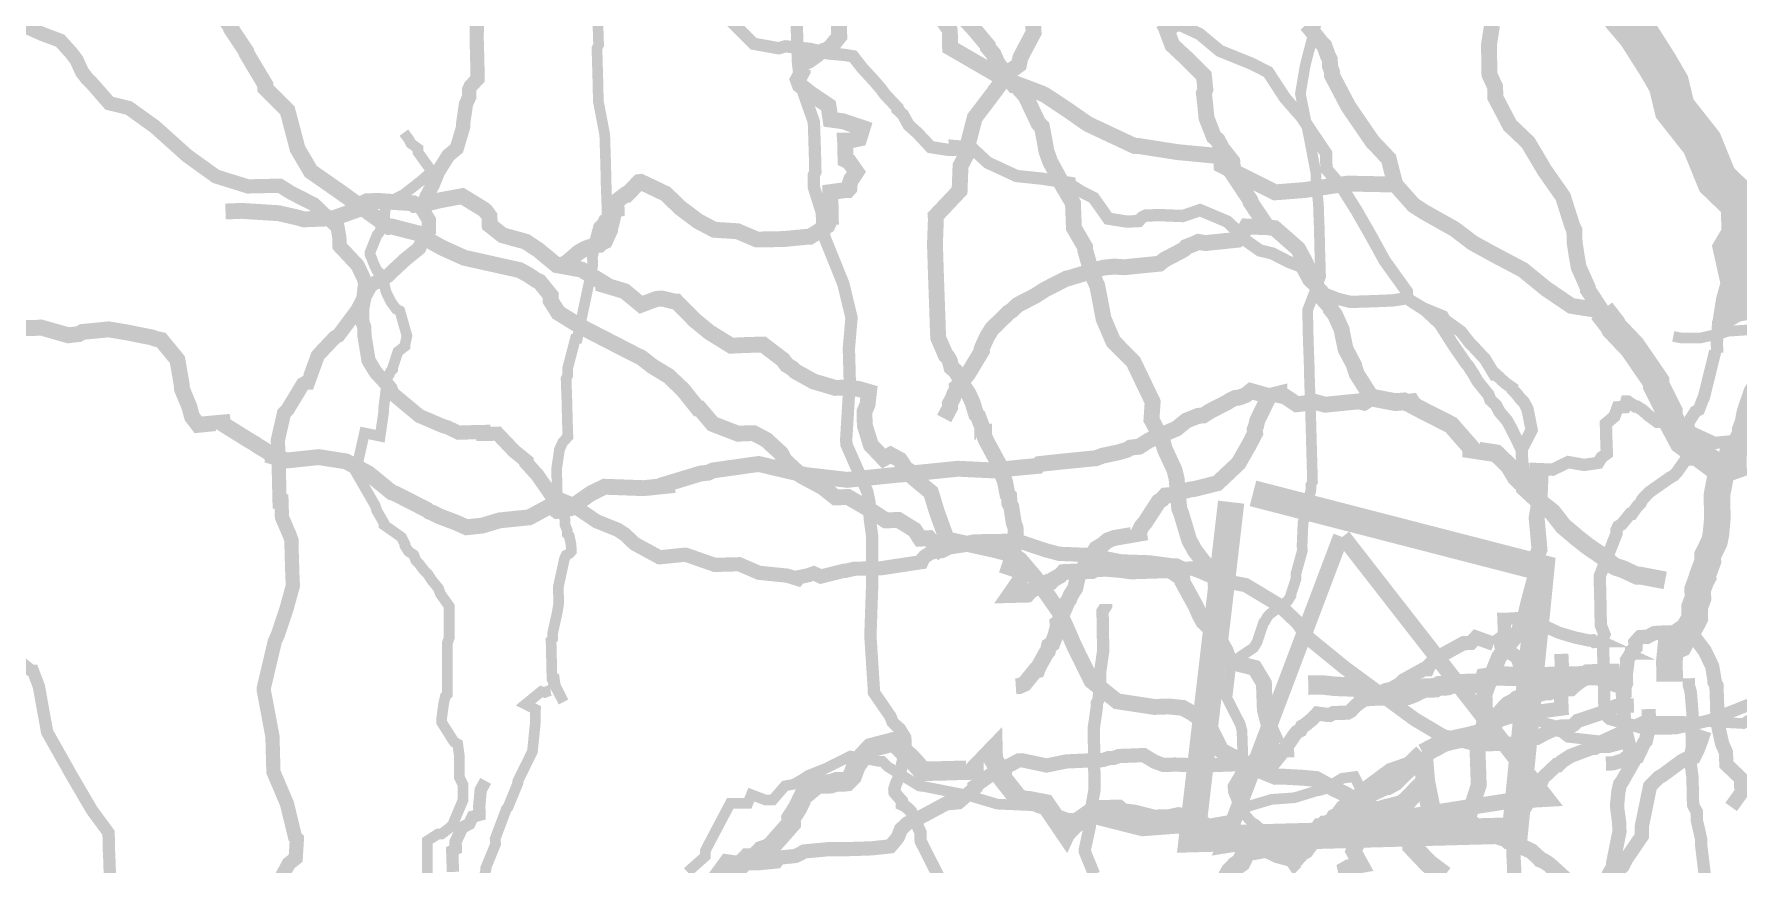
# Model space of a CAD drawing. Extents: x -2418 to 1398, y -3200 to 507.
# Drawn here: x -45.8 to 26.1, y -379.4 to -344.3 of the extents above; entities that cross this region are included whole.
import ezdxf

# ---------------------------------------------------------------- set-up
doc = ezdxf.new("R2010")
doc.units = 0

msp = doc.modelspace()

# ---------------------------------------------------------------- linework, layer by layer
at = {"color": 10}
for points, const_width in [([(26.04, -351.34), (25.13, -350.46), (24.5, -348.91), (23.35, -347.45), (23.1, -346.41), (22.63, -345.6), (21.79, -344.28), (21.17, -343.55), (20.55, -342.44)], 1.72), ([(21.63, -372.64), (20.88, -372.66), (20.51, -372.82), (20.37, -372.97), (20.22, -372.97), (19.26, -373.29), (19.11, -373.44), (18.96, -373.52), (18.52, -373.53), (17.85, -373.84), (17.56, -374), (17.41, -374), (17.33, -374.08), (17.18, -374.08), (17.04, -374.16), (16.89, -374.24), (16.89, -374.24), (16.37, -374.25), (15.03, -374.28), (13.6, -373.94), (12.39, -373.22), (9.44, -371.05), (7.92, -369.81), (7.46, -369.15), (7.46, -369.15), (6.69, -368.42), (6.69, -368.42), (5.26, -367.56), (4.21, -367.36), (3.38, -367), (3.01, -366.86), (2.63, -366.87), (2.33, -366.73), (2.18, -366.73), (1.21, -366.6), (0.02, -366.56), (-1.33, -366.29), (-1.33, -366.29), (-2.6, -366.24), (-3.13, -366.1), (-3.13, -366.1), (-4.4, -365.68), (-4.63, -365.69), (-5.82, -365.71), (-6.19, -365.72), (-6.64, -365.81), (-6.64, -365.88), (-7.23, -365.97), (-7.53, -366.12), (-7.6, -366.13), (-7.75, -366.13), (-8.05, -366.21), (-8.27, -366.36), (-8.34, -366.44), (-8.41, -366.59), (-10.12, -366.85), (-11.24, -366.87), (-11.61, -366.96), (-11.69, -366.96), (-12.65, -367.2), (-12.95, -367.06), (-13.17, -367.14), (-13.55, -367.22), (-13.62, -367.3), (-14.07, -367.16), (-14.07, -367.16), (-15.26, -367.04), (-15.26, -367.04), (-16.09, -366.68), (-16.84, -366.7), (-17.14, -366.7), (-17.14, -366.7), (-18.34, -366.28), (-18.41, -366.28), (-19.38, -366.38), (-19.46, -366.38), (-20.51, -365.81), (-20.89, -365.44), (-21.2, -365.23), (-22.1, -364.87), (-22.1, -364.87), (-23.16, -364.15), (-23.99, -363.8), (-24.6, -362.92), (-25.06, -362.41), (-25.06, -362.33), (-25.59, -361.9), (-26.28, -361.17), (-26.28, -361.17), (-26.88, -361.18), (-26.88, -361.1), (-27.33, -361.11), (-27.92, -361.13), (-28.38, -360.91), (-28.6, -360.84), (-29.58, -360.42), (-30.72, -359.47), (-30.8, -359.25), (-30.8, -359.25), (-31.41, -358.59), (-31.72, -358.08), (-31.72, -358.08), (-31.89, -357.04), (-31.9, -356.67), (-31.98, -356.45), (-31.98, -356.15), (-31.99, -355.93), (-31.92, -355.55), (-31.93, -355.4), (-31.86, -354.81), (-31.94, -354.58), (-32.18, -354.07), (-32.18, -354.07), (-32.94, -353.26), (-32.94, -353.26), (-32.95, -352.89), (-32.95, -352.89), (-33.03, -352.45), (-33.03, -352.45), (-34.02, -351.5), (-35, -351), (-35, -351), (-35.46, -350.71), (-35.46, -350.71), (-36.8, -350.74), (-38.15, -350.32), (-39.36, -349.45), (-40.73, -348.22), (-41.83, -347.43), (-42.65, -347.23), (-42.65, -347.23), (-43.42, -346.35), (-43.57, -346.21), (-43.8, -345.91), (-44.03, -345.4), (-44.26, -345.1), (-44.72, -344.59), (-44.72, -344.59), (-45.47, -344.31), (-45.47, -344.31), (-46.75, -343.74)], 0.6), ([(6.18, -352.46), (5.47, -351.41), (5.46, -351.33), (4.76, -350.28), (4.9, -350.26), (4.73, -350.06), (4.7, -349.69), (4.7, -349.69), (4.26, -349.13), (4.08, -348.78), (3.92, -348.64), (3.61, -347.85), (3.56, -347.33), (3.52, -346.96), (3.5, -346.81), (3.56, -346.66), (3.54, -346.44), (3.5, -346.07), (3.5, -346.07), (2.75, -345.32), (2.75, -345.32), (2.17, -344.78), (2.17, -344.78), (1.87, -343.98), (1.78, -343.84)], 0.67), ([(26.04, -351.34), (27, -351.8), (27.2, -350.9), (27.49, -350.45), (27.94, -350.21)], 1.72), ([(25.78, -356.63), (25.7, -356.49), (25.7, -356.41), (25.83, -355.59), (26.04, -354.84), (25.71, -353.36), (26.07, -352.75), (26.05, -352.01), (26.04, -351.34), (26.04, -351.34)], 1.49), ([(6.18, -352.46), (5.3, -352.43), (5.11, -352.75), (4.91, -352.99), (4.24, -353.06), (3.57, -353.13), (3.27, -353.08), (3.05, -353.18), (2.76, -353.29), (2.69, -353.37), (2.55, -353.46), (1.84, -353.83), (1.63, -354), (0.82, -354.08), (0.15, -354.15), (-0.3, -354.12), (-0.38, -354.13), (-0.75, -354.17), (-0.75, -354.17), (-2.2, -354.61), (-2.28, -354.62), (-3.2, -355.09), (-3.48, -355.27), (-3.62, -355.36), (-4.34, -355.73), (-4.61, -355.98), (-4.75, -356.07), (-4.82, -356.15), (-5.43, -356.74), (-5.63, -357.06), (-5.81, -357.45), (-5.87, -357.6), (-5.86, -357.68), (-6.44, -358.64), (-6.57, -358.8), (-6.64, -358.88), (-6.7, -359.04), (-6.91, -359.21), (-6.9, -359.28), (-7.03, -359.52), (-7.08, -359.67), (-7.21, -359.91), (-7.2, -360.06), (-7.45, -360.53)], 0.67), ([(10.58, -359.65), (9.95, -358.66), (9.85, -358.37), (9.84, -358.3), (9.47, -357.59), (9.47, -357.59), (9.32, -356.85), (9.31, -356.78), (9.02, -356.14), (8.85, -355.93), (8.84, -355.85), (8.42, -355.37), (8.4, -355.15), (8.32, -355.08), (7.93, -354.23), (7.84, -354.08), (7.74, -353.87), (7.47, -353.37), (7.47, -353.37), (6.48, -352.5), (6.48, -352.5), (6.18, -352.46)], 0.67), ([(6.25, -359.59), (5.48, -359.37), (5.27, -359.54), (4.98, -359.65), (4.83, -359.66), (4.62, -359.76), (4.48, -359.85), (3.76, -360.22), (3.48, -360.4), (3.26, -360.42), (2.76, -360.62), (2.55, -360.79), (2.34, -360.96), (1.19, -361.45), (0.77, -361.72), (0.4, -361.76), (0.26, -361.85), (-0.11, -361.96), (-0.77, -362.1), (-1.06, -362.21), (-1.2, -362.22), (-2.69, -362.37), (-3.43, -362.45), (-3.5, -362.53), (-4.24, -362.6), (-5.43, -362.72), (-6.86, -362.65), (-7.75, -362.74), (-9.23, -362.89), (-9.38, -362.9), (-11.53, -363.12), (-13.28, -362.92), (-15.27, -362.45), (-17.19, -362.72), (-17.41, -362.82), (-17.71, -362.85), (-19.16, -363.29), (-19.15, -363.37), (-20.12, -363.47), (-21.77, -363.41), (-22.34, -363.69), (-22.97, -364.13), (-23.11, -364.29), (-23.54, -364.41), (-23.77, -364.43), (-24.01, -364.24), (-24.09, -364.24), (-24.94, -364.7), (-25.23, -364.73), (-26.2, -364.83), (-26.93, -365.05), (-27.59, -365.12), (-27.99, -364.94), (-28.14, -364.88), (-28.3, -364.82), (-28.3, -364.82), (-28.77, -364.64), (-29, -364.52), (-29.16, -364.46), (-29.16, -364.46), (-29.24, -364.39), (-30.59, -363.7), (-30.74, -363.65), (-31.72, -362.85), (-31.72, -362.85), (-32.67, -362.34), (-32.67, -362.34), (-33.82, -362.16), (-35.15, -362.3), (-35.77, -362.13), (-35.77, -362.06), (-36.41, -361.67), (-36.49, -361.61), (-36.81, -361.42), (-36.81, -361.42), (-37.85, -360.77), (-37.86, -360.7), (-38.31, -360.74), (-38.31, -360.74), (-38.9, -360.8), (-39.16, -360.46), (-39.28, -360.02), (-39.58, -359.3), (-39.6, -359.08), (-39.78, -358.05), (-39.78, -358.05), (-40.46, -357.22), (-40.69, -357.17), (-40.69, -357.17), (-40.85, -357.11), (-41.61, -356.96), (-41.84, -356.91), (-42.68, -356.77), (-42.98, -356.8), (-43.79, -356.88), (-43.94, -356.97), (-44.38, -357.02), (-45.15, -356.8), (-45.54, -356.69), (-45.76, -356.71), (-46.51, -356.71)], 0.67), ([(26.52, -356.1), (25.55, -356.27), (25.4, -356.27), (25.25, -356.35), (25.18, -356.5), (25.18, -356.57), (25.13, -357.32), (25.14, -357.76)], 0.52), ([(25.06, -357.69), (24.58, -359.64), (24.51, -359.79), (24.37, -360.16), (24.22, -360.24), (23.93, -360.7), (23.95, -361.59), (23.89, -362.26), (23.82, -362.26), (23.45, -362.79), (23.31, -362.94), (23.16, -363.02), (22.28, -363.64), (21.99, -363.94), (21.92, -364.09), (21.77, -364.24), (21.55, -364.55), (21.48, -364.55), (21.11, -365), (20.97, -365.08), (20.9, -365.23), (20.9, -365.38), (20.19, -367.18), (20.22, -368.37), (20.22, -368.67), (20.24, -369.27), (20.39, -369.64), (20.32, -369.79), (20.36, -371.28), (20.38, -372.39), (20.39, -372.84), (20.54, -373.14), (20.62, -373.21), (22.12, -373.62), (23.39, -373.6), (24.8, -373.27), (26.8, -372.48)], 0.52), ([(6.25, -359.59), (5.75, -360.62), (5.7, -360.85), (5.64, -361), (5.66, -361.15), (5.41, -361.63), (5.28, -361.86), (4.96, -362.42), (4.96, -362.42), (4.07, -363.26), (3.12, -363.5), (2.9, -363.53), (2.1, -363.76), (1.88, -363.78), (1.74, -363.94), (1.6, -364.03), (1.54, -364.12), (1.02, -364.92), (0.95, -365), (0.88, -365.08), (0.76, -365.32), (0.77, -365.39), (-0.27, -365.57), (-0.55, -365.67), (-0.76, -365.85), (-1.04, -366.02), (-1.43, -366.66), (-1.56, -366.82), (-1.7, -366.99), (-1.82, -367.23), (-1.92, -367.68), (-2.12, -368), (-2.18, -368.16), (-2.24, -368.24), (-2.55, -368.95), (-2.53, -369.09), (-2.67, -369.18), (-2.66, -369.33), (-2.77, -369.72), (-2.83, -369.87), (-2.89, -370.03), (-3.03, -370.12), (-3.08, -370.35), (-3.15, -370.43), (-3.46, -370.99), (-3.52, -371.14), (-3.6, -371.15), (-4.06, -371.72), (-4.28, -371.82), (-4.43, -371.83)], 0.67), ([(10.58, -359.65), (10.25, -359.86), (10.02, -359.81), (8.61, -359.95), (8.22, -359.84), (7.41, -359.93), (6.92, -359.6), (6.69, -359.55), (6.69, -359.48), (6.25, -359.59)], 0.67), ([(22.95, -367.36), (21.9, -367.16), (21.75, -367.16), (21.15, -366.88), (20.92, -366.81), (20.77, -366.74), (20.24, -366.3), (19.71, -365.94), (19.25, -365.58), (19.25, -365.58), (19.25, -365.58), (19.25, -365.58), (18.65, -365.07), (18.65, -365.07), (18.19, -364.48), (18.19, -364.48), (17.65, -364.05), (17.65, -364.05), (17.43, -363.83), (17.43, -363.83), (17.04, -363.47), (17.04, -363.39), (16.66, -363.03), (16.66, -363.03), (16.35, -362.51), (16.35, -362.51), (15.82, -362), (14.77, -361.84), (14.77, -361.77), (13.92, -360.8), (12.81, -360.24), (12.34, -359.99), (12.25, -359.85), (12.1, -359.87), (11.94, -359.81), (11.57, -359.84), (10.58, -359.65)], 0.75), ([(21.26, -370.44), (21.33, -370.44), (20.27, -369.95), (19.97, -369.96), (19.89, -369.89), (19.75, -369.9), (19.14, -369.77), (18.47, -369.57), (18.47, -369.57), (17.56, -369.15), (17.56, -369.15), (17.1, -368.95), (17.03, -368.95), (16.65, -368.96), (16.65, -368.96), (16.28, -368.98), (16.28, -368.98), (16.13, -368.98), (16.13, -368.98), (16.15, -369.5), (16.17, -369.95), (15.72, -370.04), (15.72, -370.04)], 0.52), ([(15.72, -370.04), (14.97, -369.77), (14.75, -370), (14.45, -370.01), (13.28, -370.65), (13.21, -370.8), (13.06, -370.88), (12.99, -370.95), (12.92, -371.11), (12.77, -371.11), (11.9, -371.59), (11.75, -371.74), (11.61, -371.82), (11.61, -371.9), (11.16, -371.99), (11.02, -372.07), (10.94, -372.07), (10.28, -372.32), (10.13, -372.4), (10.14, -372.47), (9.92, -372.63), (9.7, -372.86), (9.56, -372.94), (8.96, -372.96), (8.81, -373.04), (8.74, -373.04), (8.29, -372.98), (8.07, -373.21), (7.78, -373.45), (7.64, -373.53), (7.57, -373.68), (7.42, -373.76), (7.35, -373.84), (6.99, -374.37), (7, -374.52), (6.93, -374.52), (6.41, -374.69), (6.34, -374.77), (6.12, -374.85), (5.89, -374.86), (5.74, -374.86), (5.45, -375.09), (5.08, -375.11), (3.96, -375.15), (3.44, -375.17), (2.25, -375.13), (2.25, -375.13), (2.1, -375.14), (1.8, -375.15), (1.42, -375.01), (1.42, -375.01), (0.96, -374.73), (0.52, -374.75), (-0.08, -374.77), (-0.08, -374.77), (-0.3, -374.85), (-0.52, -374.86), (-0.75, -374.94), (-1.04, -374.95), (-1.42, -374.96), (-1.42, -374.96), (-2.31, -375), (-2.31, -375), (-3.13, -375.17), (-3.13, -375.17), (-4.17, -374.95), (-4.32, -374.96), (-4.67, -375.15), (-5.1, -375.34), (-5.24, -375.43), (-5.32, -375.44), (-6.16, -376.05), (-6.15, -376.12), (-6.84, -376.72), (-7.36, -376.77), (-8.57, -377.42), (-9, -377.61), (-9.27, -377.86), (-9.39, -378.17), (-9.45, -378.26), (-9.65, -378.5), (-9.72, -378.58), (-9.8, -378.59), (-10.46, -378.66), (-10.61, -378.67), (-11.58, -378.7), (-11.58, -378.7), (-12.33, -378.7), (-12.85, -378.75), (-13.37, -378.8), (-13.51, -378.89), (-13.73, -378.99), (-14.25, -379.04), (-14.4, -379.06), (-14.53, -379.22), (-15.34, -379.3), (-15.34, -379.3), (-16.02, -379.3), (-16.02, -379.3), (-16.63, -379.21), (-16.63, -379.21), (-16.63, -379.21), (-16.63, -379.21), (-17.22, -380.02)], 0.6), ([(15.72, -370.04), (16.16, -369.72), (16.18, -370.25), (16.71, -370.6), (17.04, -371.48), (17.06, -372), (17.07, -372.3), (17.07, -372.3), (17.08, -372.67), (17.09, -372.97), (17.09, -372.97), (17.09, -372.97), (18.58, -372.77), (18.58, -372.77), (18.55, -372.02), (18.62, -371.95), (18.62, -371.8), (18.6, -371.28), (18.6, -371.13), (18.57, -370.46), (18.57, -370.46)], 0.6), ([(21.02, -371.28), (19.68, -371.31), (19.31, -371.54), (19.01, -371.77), (18.94, -371.84), (18.64, -371.85), (18.27, -371.93), (18.05, -372.01), (17.83, -372.02), (17.6, -372.09), (16.72, -372.41), (16.64, -372.49), (16.35, -372.64), (16.2, -372.8), (15.33, -373.78), (15.33, -373.78), (14.66, -373.95), (14.29, -374.03), (13.92, -374.11), (13.62, -374.19), (13.47, -374.27), (13.33, -374.35), (12.74, -374.66)], 0.82), ([(21.4, -371.86), (20.43, -371.51), (20.12, -371.37), (19.75, -371.38), (19.75, -371.38), (18.86, -371.4), (17.89, -371.42), (17.89, -371.42), (17.22, -371.43), (17.22, -371.43), (15.87, -371.39), (15.35, -371.47), (15.28, -371.7), (15.13, -371.7), (14.69, -371.71), (14.69, -371.71), (14.16, -371.72), (13.94, -371.73), (13.79, -371.8), (13.72, -371.81), (13.42, -371.81), (13.27, -371.89), (12.98, -371.9), (12.83, -371.9), (12.6, -371.98), (12.46, -372.06), (12.31, -372.13), (12.09, -372.21), (11.86, -372.22), (11.86, -372.22), (11.86, -372.22), (11.86, -372.22), (11.86, -372.22), (11.86, -372.22), (11.86, -372.22), (10.97, -372.24), (10.97, -372.24), (10.75, -372.24), (10.6, -372.25), (10.52, -372.02), (10.36, -371.88), (10.36, -371.88), (10.36, -371.88), (9.02, -371.83), (9.02, -371.83), (8.5, -371.77), (8.5, -371.77), (7.9, -371.78), (7.9, -371.78)], 0.82), ([(22.25, -372.79), (22.27, -373.54), (22.13, -374.14), (22.06, -374.21), (21.99, -374.36), (21.77, -374.82), (21.63, -374.89), (21.63, -374.97), (21.12, -375.87), (21.05, -375.95), (20.98, -376.25), (20.92, -376.85), (20.93, -376.99), (21.01, -377.59), (21.02, -377.96), (20.75, -379.31), (20.75, -379.46), (20.61, -379.68), (20.54, -379.83), (20.54, -379.98), (20.25, -380.21), (20.1, -380.29)], 0.6), ([(12.84, -375.85), (12.03, -376.69), (11.81, -376.84), (11.15, -377), (10.92, -377.08), (10.78, -377.08), (10.55, -377.16), (10.04, -377.4), (9.74, -377.63), (9.08, -377.79), (8.4, -377.81), (7.75, -378.71), (7.6, -378.79), (7.39, -379.02), (7.16, -379.03), (6.64, -378.89), (6.56, -378.82), (6.49, -378.82), (6.49, -378.82), (5.43, -378.32), (5.06, -378.25), (4.83, -378.18), (4.38, -378.19), (3.79, -378.13), (3.79, -378.13), (3.25, -377.47), (3.25, -377.47), (2.43, -377.34), (2.06, -377.42), (1.91, -377.43), (1.38, -377.44), (1.38, -377.44), (0.56, -377.23), (0.04, -377.17), (-0.12, -377.02), (-0.86, -377.04), (-1.01, -377.12), (-1.31, -377.2), (-1.97, -377.66), (-2.19, -377.89), (-2.26, -377.89), (-2.33, -378.04), (-2.33, -378.04), (-3.18, -376.79), (-3.18, -376.79), (-3.85, -376.66), (-3.93, -376.66), (-4.3, -376.59), (-4.99, -375.71), (-5, -375.56), (-5.38, -374.9), (-5.38, -374.9), (-5.38, -374.9), (-5.39, -374.53), (-5.39, -374.53), (-5.68, -374.83), (-5.83, -374.99), (-5.83, -374.99), (-6.12, -375.29), (-6.12, -375.36), (-6.94, -375.38), (-7.24, -375.39), (-7.24, -375.39), (-8.06, -375.41), (-8.36, -375.41), (-8.36, -375.41), (-8.81, -374.9), (-8.81, -374.9), (-9.58, -374.17), (-9.58, -374.17), (-10.54, -374.42), (-10.83, -374.72), (-10.9, -374.8), (-11.05, -375.02), (-11.12, -375.1), (-11.19, -375.25), (-11.33, -375.63), (-11.55, -375.85), (-11.63, -375.86), (-12, -375.86), (-12.22, -375.94), (-12.37, -375.95), (-12.6, -375.95), (-12.82, -375.96), (-12.89, -376.03), (-13.26, -376.34), (-13.33, -376.34), (-13.62, -376.94), (-13.76, -377.17), (-13.91, -377.4), (-13.91, -377.4), (-13.9, -377.62), (-13.97, -377.7), (-13.97, -377.7), (-13.97, -377.7), (-14.63, -378.45), (-14.78, -378.61), (-14.92, -378.68), (-15.15, -378.76), (-15.44, -379.07), (-15.74, -379.07), (-16.61, -379.99)], 0.82), ([(24.6, -373.71), (24.45, -374.16), (24.31, -374.53), (24.16, -374.83), (24.01, -374.91), (23.79, -374.91), (23.64, -374.99), (22.83, -375.59), (22.68, -375.67), (22.46, -375.89), (22.31, -376.05), (21.96, -377.76), (21.97, -378.14), (21.31, -379.11), (21.23, -379.26), (21.16, -379.41), (20.94, -379.64), (20.73, -380.83)], 0.6), ([(12.74, -374.66), (11.7, -375.69), (11.55, -375.84), (11.26, -376), (11.18, -376), (9.86, -376.62), (9.71, -376.85), (9.42, -377.01), (9.2, -377.31), (9.05, -377.39), (8.98, -377.54), (8.68, -377.69), (8.61, -377.69), (8.32, -378), (8.24, -378), (8.24, -378), (8.03, -378.23), (7.73, -378.31), (7.65, -378.31), (7.43, -378.32), (6.76, -378.48), (6.62, -378.56), (5.28, -378.81), (5.06, -379.26), (4.84, -379.41), (4.7, -379.57), (4.62, -379.64), (4.41, -380.02)], 0.82), ([(12.74, -374.66), (12.84, -375.85)], 0.82), ([(12.84, -375.85), (13.07, -377), (13.15, -377.07), (12.86, -377.83), (12.86, -377.83), (12.27, -377.91), (12.27, -378.06), (12.28, -378.21), (12.28, -378.58), (12.97, -379.31), (13.65, -379.82)], 0.82)]:
    msp.add_lwpolyline(points, dxfattribs=dict(at, const_width=const_width))
at = {"color": 4}
for points, const_width in [([(-35.86, -380.75), (-35.08, -379.31), (-34.79, -379.08), (-34.74, -378.26), (-34.82, -378.18), (-35.16, -376.78), (-35.73, -375.44), (-35.73, -375.44), (-35.77, -373.95), (-35.77, -373.95), (-36.13, -372.03), (-36.13, -371.88), (-35.67, -369.93), (-35.6, -369.78), (-35.53, -369.62), (-35.18, -368.57), (-35.12, -368.35), (-34.91, -367.59), (-34.93, -367.15), (-34.96, -366.18), (-34.97, -365.66), (-35.05, -365.44), (-35.37, -364.7), (-35.39, -364.03), (-35.47, -364.03), (-35.49, -363.22), (-35.5, -362.77), (-35.54, -361.5), (-35.54, -361.43), (-35.28, -360.3), (-35.13, -360.15), (-34.49, -359.09), (-34.35, -359.01), (-34.27, -359.01), (-33.86, -357.88), (-33.79, -357.8), (-33.14, -357.11), (-32.99, -357.03), (-32.2, -355.97), (-31.63, -354.91), (-30.9, -354.51), (-30.75, -354.36), (-30.17, -353.82), (-29.59, -353.35), (-29.59, -353.35), (-29.31, -352.75), (-29.24, -352.67), (-29.17, -352.6), (-29.18, -352.15), (-29.18, -352.15), (-29.41, -351.78), (-29.41, -351.78), (-29.28, -351.18), (-29, -350.65), (-29, -350.65), (-28.79, -350.13), (-28.79, -350.13), (-28.36, -349.44), (-28, -349.14), (-27.73, -348.23), (-27.73, -348.08), (-27.61, -347.26), (-27.54, -347.11), (-27.47, -346.96), (-27.48, -346.66), (-27.41, -346.51), (-27.41, -346.51), (-27.12, -346.2), (-27.13, -345.68), (-27.14, -345.24), (-27.14, -345.24), (-27.16, -344.57), (-27.16, -344.57), (-27.15, -342.63)], 0.6), ([(-7.33, -380.57), (-8.44, -378.36), (-8.45, -377.99), (-8.85, -377.11), (-8.92, -377.04), (-9.08, -376.89), (-9.23, -376.82), (-9.23, -376.67), (-9.54, -376.31), (-9.55, -376.16), (-9.48, -375.93), (-9.34, -375.63), (-9.07, -374.43), (-9.09, -373.99), (-9.32, -373.62), (-9.48, -373.48), (-9.63, -373.33), (-9.71, -373.11), (-10.41, -372.09), (-10.42, -371.86), (-10.56, -369.71), (-10.48, -367.4), (-10.48, -365.7), (-10.49, -365.47), (-10.59, -364.73), (-10.6, -364.06), (-10.69, -363.62), (-11.57, -361.63), (-11.58, -361.41), (-11.43, -358.94), (-11.46, -357.83), (-11.47, -357.6), (-11.36, -356.33), (-11.36, -356.26), (-11.7, -354.85), (-12.5, -352.87), (-12.51, -352.72), (-12.59, -352.27), (-12.61, -351.83), (-12.94, -350.79), (-12.95, -350.27), (-12.88, -350.12), (-12.89, -349.67), (-12.92, -348.7), (-12.94, -348.11), (-12.94, -348.03), (-13.51, -346.41), (-13.62, -345.45), (-13.62, -345.37), (-13.64, -344.78), (-13.67, -343.73)], 0.52), ([(7.45, -379.61), (7.37, -379.53), (6.82, -378.73), (6.82, -378.73), (6.59, -378.44), (6.59, -378.44), (5.98, -377.94), (5.83, -377.79), (5.67, -377.65), (5.6, -377.65), (5.06, -377.07), (5.06, -377.07), (4.74, -376.26), (4.73, -376.04), (5.09, -375.43), (5.07, -375.06), (5.14, -374.83), (5.13, -374.38), (5.12, -374.24), (5.11, -373.71), (5.03, -373.42), (4.47, -372.32), (4.47, -372.32), (4.65, -370.82), (4.8, -370.74), (5.6, -370.2), (5.74, -369.97), (6.02, -369.14), (6.09, -369.07), (6.16, -368.92), (6.23, -368.84), (6.31, -368.76), (7.04, -368.22), (7.18, -367.99), (7.18, -367.92), (7.38, -367.31), (7.38, -367.09), (7.44, -366.87), (7.65, -366.11), (7.64, -365.89), (7.68, -364.92), (7.75, -364.7), (7.82, -364.47), (8.02, -363.5), (8.01, -363.35), (8.08, -363.2), (8.07, -362.82), (8.04, -361.78), (8.03, -361.41), (8, -360.29), (7.95, -358.73), (7.94, -358.28), (7.9, -357.17), (7.88, -356.27), (7.87, -355.97), (8.42, -354.54), (8.41, -354.17), (8.38, -353.2), (8.37, -352.61), (8.34, -351.86), (8.33, -351.49), (8.23, -350.6), (8.22, -350.15), (7.95, -348.74), (7.57, -346.83), (7.57, -346.83), (7.76, -345.7), (7.83, -345.4), (8.23, -343.9)], 0.45), ([(-42.62, -379.94), (-42.65, -379.05), (-42.66, -378.9), (-42.68, -378.01), (-43.38, -377.06), (-43.38, -377.06), (-44.32, -375.45), (-44.4, -375.3), (-45.27, -373.76), (-45.27, -373.76), (-45.62, -371.83), (-45.62, -371.83), (-45.87, -371.17), (-45.94, -371.17), (-47.55, -369.88)], 0.52), ([(-28.16, -379.66), (-28.17, -379.37), (-28.19, -378.77), (-28.04, -378.69), (-28.05, -378.39), (-27.77, -377.79), (-27.47, -377.63), (-27.33, -377.33), (-27.04, -377.25), (-27.05, -376.95), (-27.05, -376.87), (-26.99, -376.2), (-26.99, -376.2), (-26.78, -375.82), (-26.78, -375.82)], 0.52)]:
    msp.add_lwpolyline(points, dxfattribs=dict(at, const_width=const_width))
at = {"color": 5}
for points, const_width in [([(11.57, -350.66), (9.56, -350.62), (8.96, -350.71), (8.96, -350.71), (7.77, -350.89), (7.77, -350.89), (6.51, -350.99), (5.07, -350.27), (5.07, -350.27), (4.25, -349.85), (4.24, -349.47), (2.37, -349.29), (0.72, -349.03), (0.57, -349.03), (-1.39, -348.11), (-2.22, -347.53), (-2.22, -347.53), (-3.2, -346.88), (-3.35, -346.81), (-4.86, -346.24), (-7.2, -344.88), (-7.21, -344.21), (-7.22, -344.13), (-7.99, -343.03)], 0.67), ([(-7.34, -365.63), (-7.7, -366.02), (-7.7, -366.02), (-8.09, -365.58), (-8.09, -365.58), (-8.46, -365.6), (-8.46, -365.6), (-8.7, -365.23), (-8.7, -365.23), (-9.38, -364.81), (-9.38, -364.81), (-9.91, -364.83), (-10.67, -364.33), (-10.67, -364.33), (-11.51, -363.84), (-11.73, -363.85), (-12.03, -363.86), (-12.03, -363.86), (-12.57, -363.43), (-12.57, -363.43), (-13.48, -362.94), (-13.48, -362.94), (-14.17, -362.3), (-14.33, -362), (-14.8, -361.57), (-14.95, -361.43), (-15.48, -361.15), (-15.56, -361.15), (-16.15, -361.17), (-17.21, -360.76), (-17.76, -360.11), (-17.83, -360.11), (-18.46, -359.32), (-19.07, -358.74), (-19.76, -358.32), (-20.22, -357.96), (-20.37, -357.89), (-21.44, -357.34), (-22.8, -356.64), (-23.72, -356.07), (-24.04, -355.56), (-24.04, -355.34), (-24.51, -354.76), (-24.66, -354.69), (-24.97, -354.48), (-25.35, -354.27), (-27.68, -353.75), (-28.59, -353.34), (-28.97, -353.13), (-29.66, -352.71), (-29.66, -352.71), (-30.71, -352.44), (-30.86, -352.45), (-32.93, -350.96), (-34.15, -350.11), (-34.71, -349.16), (-34.71, -349.16), (-35.14, -347.53), (-35.14, -347.53), (-36.07, -346.6), (-36.07, -346.45), (-36.86, -345.13), (-36.87, -345.06), (-37.5, -344.11), (-37.5, -344.04), (-38.05, -343.31)], 0.67), ([(-11.89, -343.74), (-11.88, -344.26), (-11.87, -344.41), (-12.24, -344.87), (-12.46, -345.02), (-12.53, -345.02), (-12.9, -345.18), (-12.9, -345.25), (-13.12, -345.41), (-13.27, -345.49), (-13.34, -345.49), (-13.41, -345.79), (-13.41, -345.86), (-13.62, -346.24), (-13.54, -346.46), (-13.09, -346.82), (-13.09, -346.82), (-12.33, -347.33), (-12.33, -347.33), (-12.24, -347.92), (-12.24, -347.92), (-11.72, -347.99), (-11.72, -347.99), (-10.89, -348.27), (-10.89, -348.27), (-11.03, -348.72), (-11.4, -348.8), (-11.63, -348.8), (-11.62, -348.95), (-11.61, -349.62), (-11.46, -349.69), (-11.15, -350.13), (-11.3, -350.36), (-11.37, -350.44), (-11.44, -350.66), (-11.44, -350.81), (-11.44, -350.81), (-11.51, -350.89), (-11.58, -350.89), (-12.25, -350.98), (-12.25, -350.98), (-12.24, -351.5), (-12.23, -352.02), (-12.3, -352.02), (-12.3, -352.24), (-12.37, -352.39), (-12.52, -352.47), (-12.74, -352.63), (-13.11, -352.86), (-13.18, -352.86), (-14.22, -352.96), (-15.27, -352.98), (-15.34, -352.98), (-15.34, -352.98), (-16.17, -352.63), (-17.14, -352.57), (-17.14, -352.57), (-17.82, -352.21), (-17.82, -352.21), (-18.58, -351.64), (-18.58, -351.64), (-19.19, -351.05), (-19.19, -351.05), (-20.24, -350.55), (-20.24, -350.55), (-20.24, -350.55), (-20.32, -350.56), (-20.68, -350.94), (-20.83, -351.09), (-20.9, -351.09), (-21.2, -351.32), (-21.27, -351.4), (-21.26, -351.69), (-21.34, -351.7), (-21.47, -352.29), (-21.54, -352.52), (-21.54, -352.59), (-21.75, -353.05), (-21.9, -353.12), (-21.98, -353.2), (-22.12, -353.2), (-22.57, -353.36), (-22.86, -353.52), (-22.94, -353.59), (-23.3, -353.9), (-23.3, -353.9), (-23.52, -354.05), (-23.67, -354.05), (-23.82, -354.13), (-23.82, -354.13), (-23.82, -354.13)], 0.67), ([(16.9, -361.84), (17.32, -361.01), (17.14, -360.12), (17.14, -360.12), (16.98, -359.83), (16.83, -359.68), (16.67, -359.47), (16.52, -359.32), (16.51, -359.25), (16.21, -359.04), (15.82, -358.68), (15.75, -358.68), (15.35, -358.02), (14.81, -357.44), (14.73, -357.37), (14.34, -356.87), (13.65, -356.37), (13.57, -356.22), (12.74, -355.88), (12.05, -355.46), (11.46, -355.55), (11.46, -355.55), (10.71, -355.58), (10.71, -355.58), (10.12, -355.6), (9.67, -355.61), (9.14, -355.48), (8.46, -355.21), (8.46, -355.21), (8.46, -355.21), (8.46, -355.21), (7.92, -354.71), (7.92, -354.71), (7.6, -354.12), (7.07, -353.92), (7.07, -353.92), (6.39, -353.57), (6.39, -353.57), (5.86, -353.44), (4.95, -352.8), (4.95, -352.8), (4.94, -352.65), (4.94, -352.65), (4.48, -352.22), (4.48, -352.22), (4.48, -352.22), (4.48, -352.22), (3.34, -351.74), (2.6, -351.99), (2.6, -351.99), (1.63, -351.95), (1.63, -351.95), (1.04, -351.97), (0.89, -352.05), (0.75, -352.2), (0.6, -352.21), (0.22, -352.22), (0.22, -352.22), (-0.53, -352.1), (-0.53, -352.1), (-1.15, -351.22), (-1.15, -351.22), (-1.69, -350.95), (-1.69, -350.95), (-2.14, -350.66), (-2.15, -350.59), (-3.35, -350.41), (-3.35, -350.41), (-4.4, -350.3), (-5.15, -349.95), (-5.15, -349.95), (-5.61, -349.74), (-5.61, -349.74), (-6.3, -349.1), (-6.3, -349.1), (-6.98, -349.04), (-6.97, -349.12), (-6.97, -349.19), (-7.27, -349.2), (-8.02, -349.08), (-8.02, -349.08), (-8.56, -348.5), (-8.56, -348.5), (-8.95, -348.15), (-8.95, -348.15), (-9.19, -347.71), (-9.19, -347.71), (-9.42, -347.49), (-9.42, -347.42), (-9.96, -346.84), (-9.96, -346.84), (-10.12, -346.62), (-10.12, -346.62), (-10.43, -346.26), (-10.43, -346.26), (-10.9, -345.75), (-11.29, -345.25), (-11.66, -345.19), (-12.34, -345.13), (-12.34, -345.13), (-13.09, -344.94), (-14.14, -344.83), (-14.14, -344.83), (-14.43, -344.91), (-14.43, -344.91), (-15.49, -344.72), (-15.49, -344.72), (-16.41, -343.79)], 0.52), ([(-4.56, -366.28), (-4.43, -365.44), (-4.44, -365.14), (-4.52, -364.92), (-4.62, -364.25), (-4.7, -364.11), (-4.71, -363.81), (-4.78, -363.74), (-4.88, -363.22), (-4.96, -363), (-5.04, -362.85), (-5.04, -362.7), (-5.12, -362.63), (-5.13, -362.48), (-5.13, -362.48), (-5.68, -361.46), (-5.77, -361.24), (-5.77, -361.09), (-5.85, -361.09), (-5.85, -360.87), (-5.94, -360.65), (-6.02, -360.43), (-6.1, -360.36), (-6.26, -359.84), (-6.43, -359.47), (-6.58, -359.25), (-6.74, -359.11), (-6.83, -358.74), (-6.98, -358.52), (-7.14, -358.38), (-7.22, -358.08), (-7.3, -357.94), (-7.38, -357.87), (-7.7, -357.13), (-7.7, -357.13), (-7.72, -356.69), (-7.72, -356.61), (-7.75, -355.79), (-7.76, -355.5), (-7.8, -354.38), (-7.8, -354.38), (-7.83, -353.41), (-7.84, -353.26), (-7.8, -352.14), (-7.81, -351.99), (-6.8, -350.92), (-6.8, -350.92), (-6.76, -349.87), (-6.76, -349.87), (-6.48, -349.34), (-6.49, -349.12), (-6.16, -347.84), (-5.52, -347), (-4.95, -346.23), (-4.95, -346.16), (-4.67, -345.85), (-4.52, -345.77), (-4.3, -345.61), (-4.24, -345.31), (-4.24, -345.31), (-3.68, -344.25), (-3.69, -344.02), (-3.7, -343.73)], 0.67), ([(4.02, -369.61), (3.96, -368.68), (4.03, -368.53), (4, -367.56), (3.99, -367.34), (3.99, -367.34), (3.67, -366.75), (3.51, -366.61), (3.12, -366.1), (3.04, -365.95), (2.96, -365.81), (2.88, -365.66), (2.55, -364.56), (2.46, -364.33), (2.35, -363.07), (2.26, -362.7), (1.85, -361.82), (1.77, -361.53), (1.69, -361.38), (1.37, -360.72), (1.29, -360.58), (1.34, -359.83), (1.34, -359.83), (0.53, -358.14), (-0.32, -357.28), (-0.32, -357.28), (-0.73, -356.32), (-0.73, -356.32), (-0.91, -355.36), (-1, -354.92), (-1.24, -354.4), (-1.25, -354.33), (-1.5, -353.44), (-1.51, -353.3), (-1.98, -352.49), (-1.98, -352.49), (-2.02, -351.45), (-2.49, -350.65), (-2.58, -350.43), (-2.98, -349.7), (-3.14, -349.25), (-3.23, -348.74), (-3.23, -348.74), (-3.33, -348.22), (-3.48, -348.07), (-3.96, -347.05), (-4.04, -346.9), (-4.43, -346.47), (-4.51, -346.47), (-5.21, -345.53), (-5.37, -345.16), (-5.61, -344.87), (-5.61, -344.8), (-6.16, -344.14), (-6.16, -344.14), (-6.62, -343.64)], 0.67), ([(2.56, -343.81), (2.19, -344.05), (2.19, -343.9)], 0.52), ([(16.9, -361.84), (16.44, -360.91), (16.28, -360.62), (15.97, -360.26), (15.81, -359.96), (15.58, -359.75), (15.5, -359.53), (15.03, -358.95), (14.95, -358.8), (14.87, -358.66), (14.63, -358.29), (14.56, -358.22), (14.01, -357.42), (13.45, -356.54), (13.45, -356.54), (12.84, -355.97), (12.84, -355.97), (12.07, -355.47), (12.06, -355.18), (11.12, -353.87), (10.56, -352.85), (9.93, -351.75), (9.29, -350.73), (9.29, -350.73), (8.67, -350.01), (8.67, -350.01), (8.65, -349.41), (8.65, -349.34), (7.62, -347.81), (7.62, -347.81), (6.92, -347.01), (6.21, -345.92), (5.53, -345.57), (5.53, -345.57), (4.17, -345.02), (4.17, -345.02), (3.32, -344.31), (2.56, -343.96)], 0.52), ([(11.57, -350.66), (11.29, -349.57), (10.6, -348.84), (9.6, -347.38), (9.44, -347.08), (8.9, -346.05), (8.9, -345.9), (8.82, -345.68), (8.81, -345.38), (8.73, -345.23), (8.57, -344.79), (8.5, -344.72), (8.42, -344.64), (7.96, -344.06), (7.81, -343.91)], 0.67), ([(20.27, -355.98), (19.69, -355.1), (19.69, -355.02), (19.3, -354.14), (19.21, -353.62), (19.13, -353.1), (19.12, -352.58), (19.04, -352.43), (19.04, -352.43), (18.64, -351.17), (18.64, -351.17), (17.87, -350.07), (17.87, -350.07), (17.17, -348.89), (17.17, -348.89), (16.49, -348.24), (16.41, -348.17), (15.79, -346.99), (15.78, -346.54), (15.54, -346.02), (15.54, -346.02), (15.52, -344.76), (15.52, -344.76), (15.65, -343.94)], 0.67), ([(20.27, -355.98), (18.99, -355.78), (17.93, -355.06), (17.93, -355.06), (16.95, -354.26), (16.95, -354.26), (15.74, -353.62), (14.83, -353.12), (14.83, -353.12), (14.07, -352.54), (14.07, -352.54), (12.79, -351.82), (12.34, -351.53), (12.34, -351.53), (11.57, -350.66)], 0.67), ([(-7.34, -365.63), (-7.76, -364.46), (-7.76, -364.46), (-8.01, -363.64), (-8.7, -363.07), (-8.78, -363), (-8.86, -362.78), (-9.09, -362.64), (-9.17, -362.49), (-9.32, -362.27), (-9.32, -362.27), (-9.71, -362.06), (-9.71, -362.06), (-10, -362.22), (-10, -362.22), (-10.54, -361.65), (-10.79, -360.84), (-10.81, -360.46), (-10.81, -360.24), (-10.81, -360.24), (-10.68, -359.94), (-10.68, -359.94), (-10.62, -359.41), (-10.62, -359.41), (-11.07, -359.28), (-11.07, -359.28), (-11.67, -359.23), (-11.67, -359.23), (-12.04, -359.24), (-12.04, -359.24), (-12.95, -358.97), (-12.95, -358.97), (-13.71, -358.55), (-13.86, -358.41), (-14.09, -358.27), (-14.25, -358.05), (-15.09, -357.41), (-15.09, -357.41), (-15.76, -357.43), (-15.76, -357.43), (-16.43, -357.46), (-16.43, -357.46), (-17.35, -356.89), (-17.35, -356.89), (-17.96, -356.39), (-17.96, -356.39), (-18.74, -355.6), (-18.81, -355.6), (-19.34, -355.47), (-19.56, -355.48), (-20.23, -355.73), (-20.23, -355.73), (-20.92, -355.16), (-20.92, -355.16), (-21.82, -354.89), (-21.82, -354.81), (-22.74, -354.25), (-22.74, -354.25), (-23.79, -354.06), (-23.79, -354.06), (-24.56, -353.42), (-24.56, -353.42), (-25.09, -353.07), (-26.07, -352.8), (-26.07, -352.8), (-26.61, -352.37), (-26.62, -352), (-26.78, -351.78), (-26.86, -351.71), (-27.77, -351.15), (-27.77, -351.15), (-28.74, -351.33), (-28.74, -351.33), (-29.4, -351.5), (-29.63, -351.51), (-29.78, -351.52), (-29.85, -351.45), (-31.35, -351.35), (-31.8, -351.37), (-32.09, -351.52), (-32.31, -351.68), (-32.3, -351.76), (-33.19, -352.08), (-33.19, -352.08), (-33.41, -352.09), (-34.23, -352.12), (-34.23, -352.12), (-34.45, -352.13), (-34.68, -352.06), (-35.51, -351.87), (-35.51, -351.87), (-37.08, -351.77), (-37.08, -351.77), (-37.75, -351.8), (-37.75, -351.8)], 0.67), ([(25.33, -362.72), (23.67, -361.49), (23.12, -360.46), (23.12, -360.24), (22.57, -359.13), (22.57, -358.98), (21.57, -357.52), (20.8, -356.71), (20.73, -356.57), (20.27, -355.98), (20.27, -355.98)], 1.12), ([(25.33, -362.72), (25.83, -362.54), (25.82, -362.09), (25.81, -362.02), (26.18, -361.49), (26.25, -361.34), (26.32, -361.19), (26.32, -361.04), (26.46, -360.67), (26.46, -360.59), (26.52, -360.29), (26.8, -359.47), (27.09, -359.01), (27.09, -359.01)], 1.12), ([(17.23, -362.65), (18.2, -362.69), (18.86, -362.37), (18.86, -362.37), (19.54, -362.49), (19.54, -362.49), (20.13, -362.4), (20.13, -362.4), (20.27, -362.17), (20.27, -362.17), (20.49, -362.01), (20.47, -361.49), (20.47, -361.49), (20.45, -360.75), (20.45, -360.75), (20.81, -360.44), (20.81, -360.44), (20.95, -360.06), (20.95, -360.06), (21.24, -360.05), (21.31, -359.82), (21.38, -359.82), (21.38, -359.82), (21.69, -360.03), (21.76, -360.03), (21.99, -360.17), (22.23, -360.39), (22.61, -360.67), (22.68, -360.67), (22.9, -360.44), (23.05, -360.43), (23.2, -360.58), (23.43, -360.72), (24.12, -361.14), (24.12, -361.14), (25.03, -361.56), (25.03, -361.56), (26.44, -361.43)], 0.52), ([(17.23, -362.65), (16.93, -362.66), (16.91, -362.14), (16.91, -362.07), (16.9, -361.84)], 0.52), ([(23.14, -371.64), (23.14, -371.56), (23.13, -370.97), (23.12, -370.82), (23.18, -370.22), (23.55, -370.06), (23.63, -369.91), (23.69, -369.61), (23.91, -369.46), (24.13, -369.08), (24.2, -368.93), (24.19, -368.49), (24.33, -368.11), (24.32, -367.74), (24.46, -367.36), (24.54, -367.21), (24.53, -367.14), (24.75, -366.54), (24.74, -366.31), (25.03, -365.71), (25.09, -365.41), (25.15, -364.74), (25.15, -364.74), (25.13, -363.77), (25.13, -363.77), (25.33, -362.72)], 1.12), ([(14.03, -377.1), (14.75, -377.05), (14.75, -377.05), (15.09, -375.99), (15.08, -375.77), (15.06, -375.17), (15.05, -374.88), (15.03, -374.28), (15.1, -374.2), (15.36, -373.22), (15.35, -372.78), (15.33, -372.18), (15.46, -371.81), (15.94, -370.6), (15.94, -370.6), (16.73, -369.6), (17.07, -368.77), (17.07, -368.77), (17.2, -368.24), (17.2, -368.24), (17.4, -367.49), (17.47, -367.26), (17.46, -367.11), (17.58, -366.22), (17.65, -366.06), (17.53, -364.73), (17.65, -363.98), (17.65, -363.98), (17.69, -363.08), (17.23, -362.65), (17.23, -362.65)], 0.67), ([(-4.56, -366.28), (-5.31, -366.08), (-7.34, -365.63)], 0.67), ([(4.02, -369.61), (3.48, -369.11), (3.32, -368.82), (3.16, -368.45), (2.6, -367.43), (2.59, -367.28), (2.06, -366.93), (0.79, -366.97), (0.42, -366.98), (-0.03, -366.92), (-0.03, -366.92), (-0.63, -366.87), (-1.08, -366.89), (-1.22, -366.97), (-1.3, -366.97), (-1.67, -366.98), (-2.19, -367), (-2.42, -367.01), (-2.56, -367.16), (-2.85, -367.32), (-2.92, -367.4), (-3, -367.4), (-3.52, -367.57), (-3.66, -367.72), (-3.81, -367.8), (-3.88, -367.88), (-3.95, -367.96), (-3.95, -367.96), (-4.69, -367.98), (-4.06, -367.07), (-4.06, -367.07), (-4.53, -366.26), (-4.53, -366.26), (-4.82, -367.13), (-4.82, -367.13)], 0.67), ([(5.68, -375.31), (4.24, -374.54), (3.84, -373.74), (3.68, -373.52), (3.68, -373.44), (2.99, -372.95), (2.61, -372.74), (2.01, -372.68), (1.41, -372.7), (-0.16, -372.46), (-0.16, -372.46), (-1.24, -371.6), (-1.24, -371.6), (-1.96, -370.14), (-1.96, -370.14), (-2.28, -369.4), (-2.28, -369.4), (-2.61, -368.67), (-2.61, -368.67), (-3.32, -367.65), (-3.32, -367.65), (-3.63, -367.22), (-4.25, -366.49), (-4.56, -366.28)], 0.67), ([(5.68, -375.31), (6.23, -375.27), (6.23, -375.27), (6.66, -374.74), (6.66, -374.74), (6.57, -374.22), (6.57, -374.22), (6.24, -373.48), (6.24, -373.48), (6.07, -372.82), (6.07, -372.82), (6.03, -371.7), (6.03, -371.7), (5.64, -371.05), (4.58, -370.79), (4.42, -370.34), (4.18, -369.91), (4.02, -369.61)], 0.67), ([(26.39, -376.22), (26.23, -376.08), (26.15, -376.01), (26.15, -375.93), (26.14, -375.71), (26.14, -375.71), (25.53, -375.13), (25.53, -375.13), (25.51, -374.61), (25.51, -374.61), (25.35, -374.25), (25.35, -374.25), (25.17, -373.43), (25.17, -373.43), (25.15, -373.06), (25.13, -372.32), (25.11, -371.79), (25.03, -371.65), (25.03, -371.57), (24.93, -370.98), (24.61, -370.32), (24.61, -370.32), (24.06, -369.6), (23.84, -369.6), (23.69, -369.53), (23.54, -369.54), (22.87, -369.56), (22.5, -369.58), (22.35, -369.66), (22.2, -369.74), (21.9, -369.75), (21.83, -369.82), (21.76, -369.9), (21.69, -369.98), (21.7, -370.2), (21.62, -370.28), (21.55, -370.35), (21.48, -370.51), (21.34, -370.73), (21.35, -370.88), (21.29, -371.33), (21.3, -371.7), (21.23, -371.86), (21.24, -372.15), (21.17, -372.23), (21.18, -372.38), (21.19, -372.75), (21.2, -373.05), (21.22, -373.5), (21.48, -374.53), (21.48, -374.53), (21.48, -374.68), (21.41, -374.76), (21.12, -374.99), (21.04, -374.99), (21.04, -374.99), (20.75, -375.08), (20.45, -375.09)], 0.6), ([(21.53, -374.08), (21.53, -374.08), (20.57, -374.34), (20.13, -374.35), (19.98, -374.43), (19.83, -374.44), (18.95, -374.77), (18.58, -375.01), (18.44, -375.16), (18.36, -375.16), (17.86, -375.63), (17.79, -375.7), (17.72, -375.86), (17.65, -376.01), (17.57, -376.01), (16.87, -377.23), (16.87, -377.3), (16.53, -378.21), (16.56, -379.1), (16.58, -379.47), (16.59, -379.92)], 0.6), ([(10.75, -377.14), (9.45, -376.37), (9.45, -376.37), (9, -376.16), (9, -376.16), (8.24, -375.74), (7.71, -375.69), (6.82, -375.64), (6.52, -375.65), (5.68, -375.31)], 0.67), ([(25.73, -376.92), (26.29, -376.14), (28.19, -375.3)], 0.6), ([(10.75, -377.14), (10.44, -377.5), (10.45, -377.65), (10.38, -377.87), (10.38, -377.95), (10.1, -378.33), (10.03, -378.41), (10.03, -378.41), (9.95, -378.48), (9.81, -378.79), (9.81, -378.79), (9.81, -378.79), (9.81, -378.79), (10.13, -379.37), (10.13, -379.37), (9.61, -379.46), (9.61, -379.46), (9.61, -379.46), (9.47, -379.54), (9.73, -380.73), (9.75, -381.32)], 0.67), ([(14.03, -377.1), (13.15, -377.51), (12.78, -377.52), (12.63, -377.52), (12.63, -377.52), (11.5, -377.42), (11.35, -377.35), (11.05, -377.36), (11.05, -377.36), (10.75, -377.14), (10.75, -377.14)], 0.67), ([(19.6, -380.56), (18.76, -379.99), (18.06, -379.35), (17.83, -379.2), (17.68, -379.14), (17.61, -379.06), (17.3, -378.78), (17.15, -378.71), (16.84, -378.57), (16.77, -378.5), (16.61, -378.43), (16.54, -378.36), (16.31, -378.36), (16.24, -378.29), (15.86, -378.16), (15.55, -378.02), (15.48, -377.95), (15.02, -377.74), (15.02, -377.74), (14.03, -377.1), (14.03, -377.1)], 0.67)]:
    msp.add_lwpolyline(points, dxfattribs=dict(at, const_width=const_width))
at = {"color": 90}
for points, const_width in [([(-22.05, -343.88), (-22.03, -344.4), (-22.02, -344.77), (-22.09, -344.92), (-22.08, -345.22), (-22.05, -346.26), (-22.03, -347.15), (-21.76, -348.56), (-21.76, -348.56), (-21.72, -349.83), (-21.7, -350.72), (-21.66, -351.84), (-21.66, -352.06), (-21.8, -352.14), (-21.87, -352.29), (-22.02, -352.44), (-22.22, -353.19), (-22.21, -353.42), (-22.28, -353.72), (-22.27, -354.09), (-22.92, -357.16), (-23, -357.17), (-23.32, -358.4), (-23.32, -358.7), (-23.39, -358.85), (-23.36, -359.67), (-23.34, -360.49), (-23.32, -361.16), (-23.31, -361.3), (-23.53, -361.53), (-23.67, -361.84), (-23.79, -362.66), (-23.76, -363.85), (-23.43, -364.81), (-23.43, -365.03), (-23.34, -365.26), (-23.34, -365.4), (-23.26, -365.48), (-23.18, -365.85), (-23.17, -366.14), (-23.24, -366.22), (-23.39, -366.3), (-23.46, -366.45), (-23.72, -367.65), (-23.7, -368.32), (-23.76, -368.7), (-23.96, -369.6), (-23.96, -369.82), (-24.03, -369.9), (-24.02, -370.04), (-23.99, -371.31), (-23.98, -371.53), (-23.5, -372.49), (-23.84, -371.84), (-23.85, -371.77), (-24.07, -372), (-24.29, -372.09), (-24.44, -372.05), (-25.1, -372.59), (-24.68, -372.8), (-24.69, -373.4), (-24.81, -374.58), (-25.43, -375.84), (-25.42, -375.91), (-25.84, -376.93), (-25.91, -377.01), (-26.38, -378.26), (-26.36, -378.48), (-26.78, -379.5), (-26.77, -379.57), (-27.2, -381.19)], 0.45), ([(-29.24, -379.84), (-29.24, -379.47), (-29.24, -378.35), (-29.24, -378.35), (-28.79, -378.06), (-28.64, -378.06), (-28.34, -377.83), (-28.34, -377.83), (-28.12, -377.61), (-28.12, -377.54), (-27.74, -376.64), (-27.74, -376.64), (-27.74, -375.97), (-27.74, -375.97), (-27.89, -375.67), (-27.89, -374.78), (-27.89, -374.78), (-27.96, -374.26), (-28.11, -374.18), (-28.63, -373.36), (-28.63, -373.14), (-28.55, -372.55), (-28.48, -372.25), (-28.4, -372.17), (-28.4, -371.8), (-28.4, -371.8), (-28.4, -370.91), (-28.4, -370.91), (-28.4, -370.24), (-28.4, -370.01), (-28.32, -369.79), (-28.32, -369.64), (-28.32, -369.34), (-28.32, -369.05), (-28.32, -368.45), (-28.32, -368.45), (-28.69, -367.93), (-28.77, -367.7), (-29.07, -367.33), (-29.21, -367.11), (-29.36, -366.96), (-29.59, -366.66), (-29.73, -366.51), (-29.81, -366.29), (-30.03, -366.14), (-30.18, -365.91), (-30.18, -365.84), (-30.33, -365.54), (-30.33, -365.54), (-31.07, -365.02), (-31.07, -364.94), (-31.37, -364.42), (-31.44, -364.2), (-32.26, -362.78), (-32.26, -362.78), (-31.89, -361.14), (-31.89, -361.14), (-31.23, -361.28), (-31.23, -361.28), (-31.08, -360.24), (-31.08, -360.09), (-30.93, -358.9), (-30.93, -358.75), (-30.85, -358.68), (-30.78, -358.53), (-30.7, -358.45), (-30.7, -358.38), (-30.48, -357.71), (-30.48, -357.71), (-30.18, -357.48), (-30.18, -357.41), (-30.1, -357.04), (-30.1, -357.04), (-30.4, -355.99), (-30.55, -355.92), (-30.77, -355.62), (-30.92, -355.32), (-30.99, -355.17), (-31.07, -354.8), (-31.07, -354.65), (-31.22, -354.43), (-31.37, -354.28), (-31.51, -353.98), (-31.59, -353.76), (-31.66, -353.61), (-31.66, -353.53), (-31.36, -352.79), (-31.29, -352.72), (-31.21, -352.57), (-31.21, -352.49), (-31.06, -352.19), (-30.99, -351.45), (-30.99, -351.45), (-30.24, -351.08), (-29.49, -350.49), (-29.05, -350.11), (-29.05, -350.11), (-29.64, -349.29), (-29.64, -349.14), (-29.94, -348.92), (-30.01, -348.77), (-30.23, -348.47), (-30.23, -348.47)], 0.45), ([(26.65, -356.78), (25.6, -356.85), (25.38, -356.92), (24.41, -357.14), (24.41, -357.14), (23.66, -357.14), (23.66, -357.14), (23.29, -357.07), (23.29, -357.07)], 0.45), ([(-1.13, -379.76), (-1.52, -378.8), (-1.52, -378.72), (-1.31, -377.75), (-1.32, -377.01), (-1.24, -376.93), (-1.11, -376.19), (-1.11, -375.66), (-1.12, -375.37), (-1.13, -374.32), (-1.14, -374.1), (-1.14, -373.58), (-1.01, -372.68), (-1.01, -372.53), (-0.94, -372.38), (-0.87, -371.64), (-0.88, -371.27), (-0.74, -370.3), (-0.75, -370.15), (-0.76, -369.18), (-0.77, -368.81), (-0.77, -368.66), (-0.62, -368.43), (-0.62, -368.36)], 0.52), ([(24.64, -379.97), (24.46, -378.48), (24.46, -378.26), (24.38, -377.89), (24.29, -377.52), (24.29, -377.29), (24.29, -377.14), (24.13, -376.85), (24.12, -376.63), (24.11, -376.11), (24.1, -375.66), (24.01, -374.99), (24.01, -374.69), (24.08, -374.39), (24.06, -373.65), (24.13, -373.35), (24.03, -372.08), (23.95, -371.79), (23.94, -371.49)], 0.52), ([(-18.27, -379.67), (-17.52, -379), (-17.52, -378.78), (-17.45, -378.63), (-16.47, -376.77), (-15.73, -376.77), (-15.58, -376.4), (-14.98, -376.63), (-14.68, -376.63), (-14.16, -376.03), (-13.79, -375.96), (-13.41, -375.74), (-13.19, -375.59), (-12.44, -375.29), (-11.4, -374.77), (-11.02, -374.85), (-10.95, -374.85), (-10.2, -375), (-10.05, -375), (-9.83, -375.22), (-8.49, -376.04), (-8.34, -376.05), (-6.48, -376.42), (-5.21, -376.8), (-3.65, -376.87), (-3.5, -376.95), (-3.27, -377.02), (-2.23, -377.4), (-1.19, -377.4), (0.9, -377.93), (0.9, -377.93), (2.91, -377.78), (4.56, -377.49), (5.38, -376.89), (5.38, -376.89), (6.35, -376.6), (7.32, -376.53), (8.29, -376.23), (8.36, -376.23), (8.59, -376.16), (9.33, -375.71), (9.85, -375.64), (10.12, -376.19), (10.12, -376.19), (11.32, -375.3), (12.81, -374.78), (13.26, -374.49), (15.35, -373.52), (15.35, -373.52), (16.77, -373.08), (18.18, -373.45), (18.18, -373.6), (18.33, -373.68), (18.48, -373.75), (18.56, -373.75), (18.85, -373.98), (20.2, -374.13), (20.2, -374.13), (21.99, -373.31), (21.99, -373.31), (23.11, -373.31), (23.11, -373.31), (24.75, -373.32), (24.75, -373.32), (26.24, -373.4), (27.28, -372.73)], 0.45)]:
    msp.add_lwpolyline(points, dxfattribs=dict(at, const_width=const_width))
at = {"color": 7, "const_width": 1.11}
msp.add_lwpolyline([(4.65, -364.06), (2.99, -378.28), (16.62, -377.91), (17.73, -366.83), (5.57, -363.69)], dxfattribs=at)
at = {"color": 1, "const_width": 0.67}
msp.add_lwpolyline([(9.28, -365.51), (4.35, -378.55), (16.27, -376.68), (17.98, -376.58), (9.36, -365.51)], dxfattribs=at)

doc.saveas('drawing.dxf')
